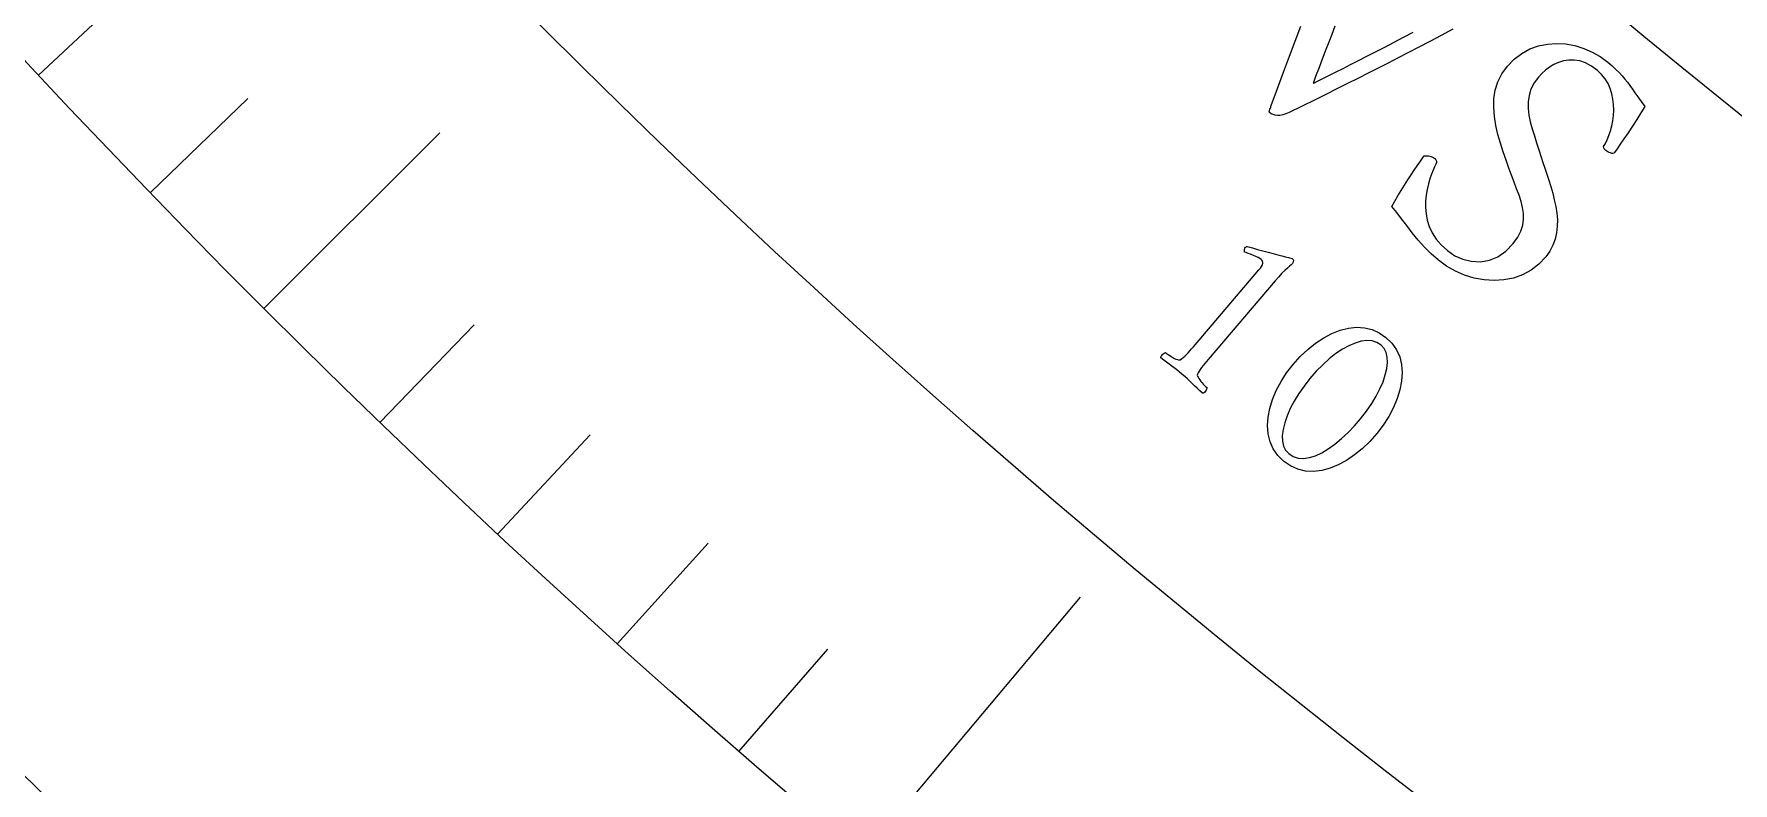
# Model space of a CAD drawing. Header units: millimetres. Extents: x -60 to 60, y -60 to 76.
# Drawn here: x -39.74 to -29.82, y -41.16 to -36.79 of the extents above; entities that cross this region are included whole.
import ezdxf

# ---------------------------------------------------------------- set-up
doc = ezdxf.new("R2010")
doc.units = ezdxf.units.MM
for name, color, linetype in [('CUT_OUTER', 1, 'Continuous'), ('ENGRAVE', 7, 'Continuous'), ('ENGRAVE_FINE', 8, 'Continuous'), ('TEXT', 5, 'Continuous')]:
    doc.layers.add(name, color=color, linetype=linetype)

msp = doc.modelspace()

# ---------------------------------------------------------------- linework, layer by layer
at = {"layer": 'CUT_OUTER'}
msp.add_arc((0, -0.0001), 59.9999, 176.771323, 2.429054, dxfattribs=at)
at = {"layer": 'ENGRAVE'}
for points in [[(-38.3959, -38.3959), (-37.3692, -37.3692)], [(-34.9034, -41.5962), (-33.6306, -40.0794)]]:
    msp.add_lwpolyline(points, dxfattribs=at)
for radius in [58.8, 58.8, 57.225, 54.3, 54.3, 51.99, 47.7, 47.7, 45.18, 40.5, 40.5]:
    msp.add_circle((0, 0), radius, dxfattribs=at)
at = {"layer": 'ENGRAVE_FINE'}
for points in [[(-39.7125, -37.0325), (-39.1333, -36.4924)], [(-39.0602, -37.7199), (-38.4904, -37.1698)], [(-37.7199, -39.0602), (-37.1698, -38.4904)], [(-37.0325, -39.7125), (-36.4924, -39.1333)], [(-36.3338, -40.3528), (-35.8038, -39.7642)], [(-35.624, -40.9807), (-35.1044, -40.383)]]:
    msp.add_lwpolyline(points, dxfattribs=at)
at = {"layer": 'TEXT'}
for points in [[(-31.4568, -36.7654), (-31.5258, -36.8017), (-31.5917, -36.8363), (-31.6547, -36.8693), (-31.7158, -36.9011), (-31.7759, -36.9322), (-31.8351, -36.9626), (-31.8933, -36.9922), (-31.9517, -37.0217), (-32.0111, -37.0517), (-32.0717, -37.0823), (-32.1334, -37.1135), (-32.1975, -37.1456), (-32.2652, -37.1791), (-32.3365, -37.214), (-32.4115, -37.2503), (-32.4319, -37.2593), (-32.4503, -37.2653), (-32.4668, -37.2685), (-32.4814, -37.2688), (-32.4944, -37.2668), (-32.5062, -37.2632), (-32.5168, -37.258), (-32.5262, -37.2512), (-32.5281, -37.2483), (-32.5285, -37.2441), (-32.5275, -37.2388), (-32.5251, -37.2322), (-32.5222, -37.2255), (-32.52, -37.2194), (-32.5185, -37.2142), (-32.5177, -37.2096), (-32.4811, -37.1107), (-32.4456, -37.0152), (-32.4112, -36.9231), (-32.378, -36.8344), (-32.345, -36.7471)], [(-32.1455, -36.7474), (-32.1636, -36.7949), (-32.181, -36.8403), (-32.1976, -36.8837), (-32.2132, -36.924), (-32.2273, -36.9606), (-32.2399, -36.9932), (-32.251, -37.022), (-32.2602, -37.0458), (-32.2669, -37.0635), (-32.2712, -37.0751), (-32.2731, -37.0807), (-32.2652, -37.0771), (-32.2511, -37.0704), (-32.2308, -37.0605), (-32.2043, -37.0474), (-32.1728, -37.0316), (-32.1373, -37.0137), (-32.0979, -36.9937), (-32.0546, -36.9715), (-32.0082, -36.9476), (-31.9594, -36.9225), (-31.9083, -36.8962), (-31.8549, -36.8687), (-31.8001, -36.8404), (-31.745, -36.8118), (-31.6895, -36.7829)]]:
    msp.add_lwpolyline(points, dxfattribs=at)
for points in [[(-30.553, -36.9573), (-30.5275, -36.979), (-30.505, -36.9996), (-30.4853, -37.019), (-30.4686, -37.0374), (-30.4534, -37.0555), (-30.4385, -37.0744), (-30.4238, -37.094), (-30.4093, -37.1143), (-30.394, -37.1362), (-30.3767, -37.1604), (-30.3575, -37.1869), (-30.3363, -37.2157), (-30.3592, -37.2539), (-30.3831, -37.2923), (-30.408, -37.3308), (-30.4338, -37.3694), (-30.4586, -37.4055), (-30.4802, -37.4367), (-30.4987, -37.4628), (-30.5139, -37.4839), (-30.5174, -37.488), (-30.5225, -37.4899), (-30.529, -37.4897), (-30.5371, -37.4872), (-30.5455, -37.4837), (-30.5526, -37.4802), (-30.5587, -37.4766), (-30.5637, -37.473), (-30.5691, -37.4678), (-30.5732, -37.4623), (-30.5759, -37.4564), (-30.5772, -37.4501), (-30.5662, -37.4312), (-30.5558, -37.4096), (-30.5461, -37.3852), (-30.5371, -37.358), (-30.5294, -37.3289), (-30.5237, -37.299), (-30.5199, -37.2682), (-30.5182, -37.2365), (-30.5189, -37.2046), (-30.5224, -37.1731), (-30.5289, -37.142), (-30.5382, -37.1113), (-30.551, -37.0819), (-30.5678, -37.0545), (-30.5887, -37.0291), (-30.6136, -37.0058), (-30.6481, -36.9805), (-30.6819, -36.9619), (-30.7153, -36.9501), (-30.748, -36.9451), (-30.7798, -36.9456), (-30.8103, -36.9502), (-30.8395, -36.9589), (-30.8673, -36.9717), (-30.8932, -36.9873), (-30.9168, -37.0045), (-30.9381, -37.0234), (-30.957, -37.0438), (-30.9824, -37.0787), (-31.0009, -37.1144), (-31.0125, -37.151), (-31.0172, -37.1885), (-31.0167, -37.2268), (-31.0127, -37.2658), (-31.0051, -37.3054), (-30.9939, -37.3457), (-30.981, -37.3866), (-30.9681, -37.4277), (-30.9553, -37.4691), (-30.9424, -37.5109), (-30.932, -37.5425), (-30.921, -37.5756), (-30.9094, -37.6103), (-30.8972, -37.6466), (-30.8852, -37.6839), (-30.8744, -37.7218), (-30.8648, -37.7602), (-30.8563, -37.7991), (-30.85, -37.8381), (-30.8471, -37.8768), (-30.8476, -37.9151), (-30.8514, -37.9531), (-30.8595, -37.9902), (-30.8728, -38.0259), (-30.8912, -38.0602), (-30.9147, -38.0931), (-30.9553, -38.1364), (-31.0003, -38.1715), (-31.0497, -38.1985), (-31.1034, -38.2172), (-31.1596, -38.2282), (-31.2164, -38.2321), (-31.2738, -38.2287), (-31.3317, -38.2181), (-31.3884, -38.2009), (-31.4423, -38.1775), (-31.4932, -38.1481), (-31.5413, -38.1126), (-31.5837, -38.0754), (-31.6233, -38.0363), (-31.66, -37.9955), (-31.6939, -37.9528), (-31.7257, -37.9105), (-31.756, -37.8708), (-31.7849, -37.8338), (-31.8123, -37.7994), (-31.7956, -37.7691), (-31.7778, -37.7381), (-31.7589, -37.7066), (-31.739, -37.6745), (-31.719, -37.6431), (-31.7, -37.6139), (-31.6821, -37.5868), (-31.6653, -37.5619), (-31.6504, -37.5404), (-31.6385, -37.5235), (-31.6296, -37.5112), (-31.6236, -37.5036), (-31.6155, -37.5032), (-31.6073, -37.5034), (-31.5991, -37.5043), (-31.5908, -37.5057), (-31.5827, -37.5079), (-31.5752, -37.5109), (-31.5682, -37.5148), (-31.5618, -37.5196), (-31.5554, -37.5266), (-31.5523, -37.5343), (-31.5524, -37.5427), (-31.5557, -37.5517), (-31.5637, -37.5681), (-31.5722, -37.5879), (-31.5812, -37.6113), (-31.5907, -37.6382), (-31.5995, -37.6679), (-31.6067, -37.6995), (-31.6121, -37.7332), (-31.6158, -37.7689), (-31.6166, -37.8057), (-31.6133, -37.8427), (-31.606, -37.8798), (-31.5947, -37.9171), (-31.578, -37.9539), (-31.5549, -37.9895), (-31.5253, -38.0239), (-31.4892, -38.057), (-31.4456, -38.0872), (-31.3989, -38.108), (-31.3492, -38.1197), (-31.2963, -38.122), (-31.2436, -38.1136), (-31.194, -38.0931), (-31.1477, -38.0604), (-31.1045, -38.0156), (-31.0783, -37.9794), (-31.0595, -37.9438), (-31.0481, -37.9089), (-31.0441, -37.8746), (-31.0455, -37.8403), (-31.0505, -37.8053), (-31.0589, -37.7697), (-31.0709, -37.7334), (-31.0849, -37.6961), (-31.0995, -37.6575), (-31.1147, -37.6177), (-31.1304, -37.5766), (-31.1468, -37.5293), (-31.1627, -37.4806), (-31.1784, -37.4304), (-31.1937, -37.3787), (-31.2066, -37.3265), (-31.2148, -37.2744), (-31.2186, -37.2225), (-31.2178, -37.1709), (-31.2105, -37.1204), (-31.1949, -37.072), (-31.171, -37.0257), (-31.1388, -36.9815), (-31.0985, -36.9397), (-31.0547, -36.9058), (-31.0076, -36.88), (-30.9569, -36.8621), (-30.9045, -36.8515), (-30.8517, -36.8477), (-30.7986, -36.8508), (-30.7452, -36.8606), (-30.693, -36.8766), (-30.6435, -36.898), (-30.5969, -36.9249), (-30.553, -36.9573)], [(-32.9717, -38.618), (-32.5895, -38.1703), (-32.5804, -38.1591), (-32.5736, -38.1491), (-32.5689, -38.1405), (-32.5665, -38.1331), (-32.566, -38.1266), (-32.5675, -38.1205), (-32.5709, -38.1147), (-32.5761, -38.1092), (-32.5836, -38.1038), (-32.5936, -38.0979), (-32.6062, -38.0917), (-32.6215, -38.0851), (-32.6371, -38.0788), (-32.6508, -38.0735), (-32.6627, -38.0691), (-32.6728, -38.0657), (-32.6736, -38.0577), (-32.6728, -38.0504), (-32.6704, -38.0438), (-32.6663, -38.0378), (-32.6663, -38.0377), (-32.6661, -38.0375), (-32.6658, -38.0372), (-32.6654, -38.0367), (-32.6635, -38.0347), (-32.6617, -38.0335), (-32.6599, -38.0329), (-32.6583, -38.0329), (-32.6272, -38.0418), (-32.5964, -38.0505), (-32.5656, -38.0588), (-32.535, -38.0669), (-32.5058, -38.0745), (-32.4792, -38.0815), (-32.4552, -38.0878), (-32.4339, -38.0934), (-32.4162, -38.0982), (-32.4035, -38.1017), (-32.3956, -38.104), (-32.3926, -38.1051), (-32.3903, -38.107), (-32.3881, -38.1096), (-32.387, -38.1127), (-32.3871, -38.1164), (-32.3883, -38.1205), (-32.39, -38.1246), (-32.3916, -38.1284), (-32.3931, -38.1317), (-32.3946, -38.1347), (-32.3963, -38.1362), (-32.4016, -38.1407), (-32.4104, -38.1482), (-32.4227, -38.1587), (-32.4377, -38.1724), (-32.4547, -38.1895), (-32.4735, -38.21), (-32.4943, -38.2338), (-32.8842, -38.6926), (-32.8946, -38.7049), (-32.9045, -38.7169), (-32.9141, -38.7284), (-32.9232, -38.7396), (-32.9314, -38.7504), (-32.9383, -38.7606), (-32.9438, -38.7702), (-32.948, -38.7792), (-32.9484, -38.7836), (-32.9471, -38.7892), (-32.9442, -38.796), (-32.9395, -38.804), (-32.9338, -38.8124), (-32.9275, -38.8208), (-32.9207, -38.8289), (-32.9134, -38.8368), (-32.9064, -38.8441), (-32.9004, -38.8501), (-32.8954, -38.8549), (-32.8914, -38.8584), (-32.8922, -38.8624), (-32.894, -38.8669), (-32.8969, -38.8721), (-32.9009, -38.8777), (-32.9054, -38.8829), (-32.9098, -38.8868), (-32.9142, -38.8892), (-32.9184, -38.8902), (-32.9343, -38.8749), (-32.9495, -38.8603), (-32.964, -38.8463), (-32.9779, -38.833), (-32.9918, -38.8199), (-33.0065, -38.8065), (-33.0219, -38.7928), (-33.0381, -38.7788), (-33.0538, -38.7656), (-33.0689, -38.7533), (-33.0836, -38.7417), (-33.0977, -38.7309), (-33.112, -38.7202), (-33.1274, -38.7087), (-33.1439, -38.6964), (-33.1614, -38.6833), (-33.1611, -38.6789), (-33.1593, -38.6742), (-33.1563, -38.6693), (-33.1518, -38.664), (-33.1469, -38.6592), (-33.1423, -38.6555), (-33.1381, -38.653), (-33.1342, -38.6516), (-33.1301, -38.6549), (-33.1246, -38.6591), (-33.1178, -38.664), (-33.1095, -38.6698), (-33.1005, -38.6758), (-33.0914, -38.6812), (-33.0822, -38.6861), (-33.0729, -38.6904), (-33.0643, -38.6936), (-33.0574, -38.6953), (-33.052, -38.6953), (-33.0482, -38.6938), (-33.0399, -38.6883), (-33.0312, -38.6814), (-33.0221, -38.6731), (-33.0125, -38.6635), (-33.0027, -38.653), (-32.9926, -38.6419), (-32.9822, -38.6302), (-32.9717, -38.618)], [(-31.8478, -38.5635), (-31.8127, -38.5976), (-31.7858, -38.6354), (-31.7669, -38.6768), (-31.7561, -38.7219), (-31.7527, -38.7696), (-31.7559, -38.8187), (-31.7656, -38.8693), (-31.782, -38.9213), (-31.8042, -38.9735), (-31.8315, -39.0249), (-31.8638, -39.0754), (-31.9013, -39.1249), (-31.9423, -39.1716), (-31.9854, -39.2133), (-32.0305, -39.2502), (-32.0776, -39.2821), (-32.1257, -39.3082), (-32.1738, -39.3276), (-32.2219, -39.3403), (-32.27, -39.3461), (-32.3169, -39.3443), (-32.3617, -39.3337), (-32.4043, -39.3144), (-32.4447, -39.2863), (-32.479, -39.2527), (-32.5054, -39.2151), (-32.524, -39.1733), (-32.5348, -39.1274), (-32.5384, -39.0789), (-32.5354, -39.029), (-32.5257, -38.9779), (-32.5095, -38.9255), (-32.4873, -38.8729), (-32.4598, -38.8216), (-32.427, -38.7713), (-32.389, -38.7222), (-32.3474, -38.676), (-32.3039, -38.6348), (-32.2584, -38.5984), (-32.211, -38.567), (-32.1628, -38.5413), (-32.1147, -38.5224), (-32.0668, -38.5102), (-32.019, -38.5048), (-31.9726, -38.507), (-31.9286, -38.5174), (-31.887, -38.5363), (-31.8478, -38.5635)], [(-31.8763, -38.6095), (-31.901, -38.5937), (-31.9285, -38.5845), (-31.9588, -38.5821), (-31.992, -38.5864), (-32.0271, -38.5966), (-32.0634, -38.6121), (-32.1008, -38.6328), (-32.1393, -38.6587), (-32.1781, -38.6892), (-32.2164, -38.7236), (-32.254, -38.7618), (-32.291, -38.804), (-32.3253, -38.8476), (-32.3559, -38.8913), (-32.3826, -38.9351), (-32.4056, -38.979), (-32.4243, -39.0219), (-32.4384, -39.0625), (-32.4477, -39.1008), (-32.4523, -39.1369), (-32.4516, -39.1696), (-32.4452, -39.1979), (-32.4331, -39.2217), (-32.4152, -39.2411), (-32.3886, -39.2584), (-32.3595, -39.2682), (-32.3279, -39.2707), (-32.2939, -39.2657), (-32.2582, -39.2543), (-32.2216, -39.2374), (-32.184, -39.215), (-32.1454, -39.1872), (-32.1067, -39.1549), (-32.0688, -39.1194), (-32.0317, -39.0805), (-31.9955, -39.0384), (-31.9611, -38.9942), (-31.9308, -38.9504), (-31.9046, -38.9071), (-31.8823, -38.8642), (-31.8645, -38.8226), (-31.8512, -38.7832), (-31.8426, -38.746), (-31.8387, -38.711), (-31.8398, -38.6793), (-31.8465, -38.6518), (-31.8586, -38.6285), (-31.8763, -38.6095)]]:
    msp.add_lwpolyline(points, close=True, dxfattribs=at)

doc.saveas('drawing.dxf')
